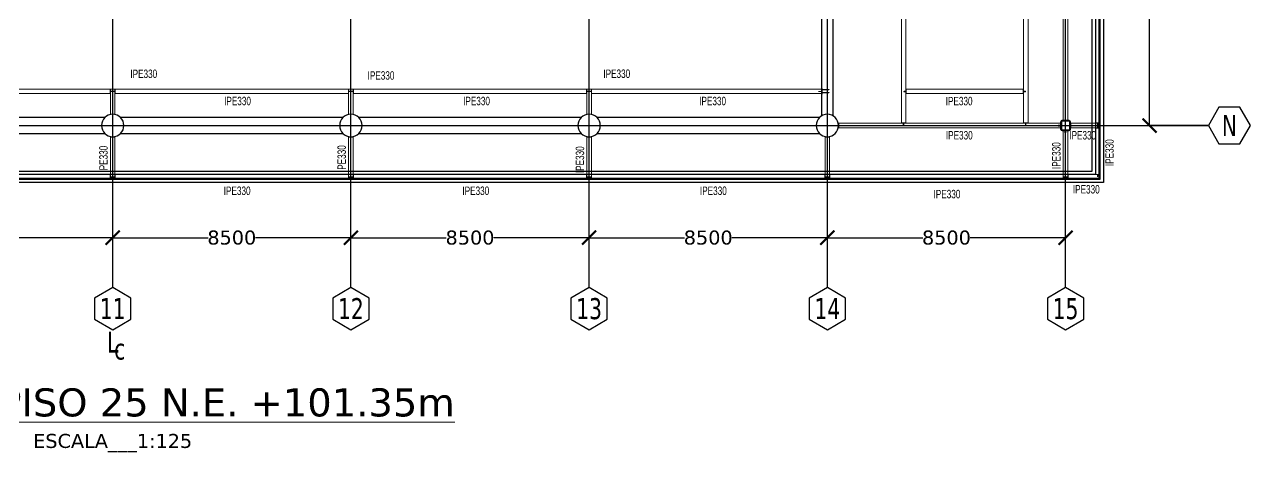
# Model space of a CAD drawing. Header units: millimetres. Extents: x -6598 to 74598, y -11659 to 33736.
# Drawn here: x 30854 to 74598, y -11659 to 3600 of the extents above; entities that cross this region are included whole.
import ezdxf
from ezdxf.enums import TextEntityAlignment as Align

# ---------------------------------------------------------------- set-up
doc = ezdxf.new("R2010")
doc.units = ezdxf.units.MM
for name, color, linetype in [('COTAS', 8, 'Continuous'), ('HCB-EJES', 1, 'Continuous'), ('HCB-PLATINAS', 5, 'Continuous'), ('HCB-ROTULOS', 2, 'Continuous')]:
    doc.layers.add(name, color=color, linetype=linetype)
for name, color, linetype, lineweight in [('E_B_PLACA-1', 6, 'Continuous', 25), ('E_COLUMNAS-1', 1, 'Continuous', 25), ('E_COLUMNAS-4', 1, 'Continuous', 25), ('E_TEXTO', 3, 'Continuous', 9), ('E_VIGAS-1', 5, 'Continuous', 25), ('HCB-TEXT-H1', 6, 'Continuous', 18), ('HCB-TEXT-H2', 4, 'Continuous', 18), ('HCB-VIGAS', 4, 'Continuous', 15), ('HCB_VIGAS', 4, 'Continuous', 25)]:
    doc.layers.add(name, color=color, linetype=linetype, lineweight=lineweight)
doc.styles.add('Arial Narrow_4', font='', dxfattribs={"width": 0.85, "height": 0.3})
doc.styles.add('ROMANT', font='romant.shx', dxfattribs={"width": 0.8})
doc.styles.add('VERDANA', font='verdana.ttf')
doc.styles.get('Arial Narrow_4').set_extended_font_data('Arial Narrow')
doc.dimstyles.new('1.125', dxfattribs={"dimscale": 0, "dimtxt": 500, "dimasz": 500, "dimexe": 4, "dimexo": 4, "dimgap": 15, "dimtad": 0, "dimdec": 0, "dimzin": 4, "dimdsep": 46, "dimtxsty": 'ROMANT', "dimblk": 'ARCHTICK', "dimcen": -10, "dimclrd": 256, "dimclrt": 3, "dimadec": 0, "dimazin": 0, "dimtfac": 1, "dimtdec": 0, "dimtix": 1, "dimtmove": 0, "dimatfit": 0, "dimldrblk": 'OBLIQUE', "dimfxl": 0.05, "dimtolj": 1, "dimtzin": 0, "dimarcsym": 0})

# ---------------------------------------------------------------- blocks, each defined once
blk = doc.blocks.new('EST_FLO_BORDILLO_N24 - EST_FLO_BORDILLO_N24-3382717-_98_00m_N_E_-NIVEL-25-CUBIERTA DOC')
at = {"layer": 'E_B_PLACA-1'}
for p, q in [((-4.963, 138.78), (-4.963, 168.044)), ((-4.933, 138.75), (-4.933, 168.074)), ((-4.813, 168.194), (-4.813, 138.63)), ((-5.213, 139.03), (-5.213, 167.794)), ((-5.093, 167.914), (-5.093, 138.91)), ((-5.017, 140.762), (-5.017, 140.742)), ((-5.017, 140.582), (-5.017, 140.562)), ((-5.01, 140.762), (-5.01, 140.742)), ((-5.01, 140.582), (-5.01, 140.562)), ((-75.391, 138.75), (-4.933, 138.75)), ((-75.361, 138.78), (-4.963, 138.78)), ((-5.093, 138.91), (-75.231, 138.91)), ((-75.111, 139.03), (-5.213, 139.03)), ((-40.242, 138.834), (-40.261, 138.834)), ((-40.242, 138.827), (-40.261, 138.827)), ((-40.062, 138.834), (-40.082, 138.834)), ((-40.062, 138.827), (-40.082, 138.827)), ((-31.742, 138.834), (-31.762, 138.834)), ((-31.742, 138.827), (-31.762, 138.827)), ((-31.562, 138.834), (-31.582, 138.834)), ((-31.562, 138.827), (-31.582, 138.827)), ((-23.242, 138.834), (-23.262, 138.834)), ((-23.242, 138.827), (-23.262, 138.827)), ((-23.062, 138.834), (-23.082, 138.834)), ((-23.062, 138.827), (-23.082, 138.827)), ((-14.742, 138.834), (-14.762, 138.834)), ((-14.742, 138.827), (-14.762, 138.827)), ((-14.562, 138.834), (-14.582, 138.834)), ((-14.562, 138.827), (-14.582, 138.827)), ((-6.242, 138.834), (-6.262, 138.834)), ((-6.242, 138.827), (-6.262, 138.827)), ((-6.062, 138.834), (-6.082, 138.834)), ((-6.062, 138.827), (-6.082, 138.827)), ((-5.017, 138.93), (-5.017, 138.91)), ((-5.01, 138.93), (-5.01, 138.91)), ((-4.813, 138.63), (-75.511, 138.63))]:
    blk.add_line(p, q, dxfattribs=at)
blk = doc.blocks.new('_ArchTick')
at = {"color": 0, "linetype": 'ByBlock', "const_width": 0.15}
blk.add_lwpolyline([(-0.5, -0.5), (0.5, 0.5)], dxfattribs=at)
blk = doc.blocks.new('*D293')
at = {"layer": 'COTAS', "color": 0, "lineweight": -2, "transparency": 16777216}
for p, q in [((25500, -5776), (25500, -3996)), ((34000, -5776), (34000, -3996))]:
    blk.add_line(p, q, dxfattribs=at)
at = {"layer": 'COTAS', "lineweight": -2, "transparency": 16777216}
for p, q in [((25500, -4000), (28904, -4000)), ((34000, -4000), (30596, -4000))]:
    blk.add_line(p, q, dxfattribs=at)
at = {"layer": 'Defpoints', "color": 0, "transparency": 16777216}
for p in [(25500, -4000), (25500, -5780), (34000, -5780)]:
    blk.add_point(p, dxfattribs=at)
at = {"layer": 'COTAS', "lineweight": -2, "transparency": 16777216, "xscale": 500, "yscale": 500, "zscale": 500, "rotation": 180}
blk.add_blockref('_ArchTick', (25500, -4000), dxfattribs=at)
at = {"layer": 'COTAS', "lineweight": -2, "transparency": 16777216, "xscale": 500, "yscale": 500, "zscale": 500}
blk.add_blockref('_ArchTick', (34000, -4000), dxfattribs=at)
at = {"layer": 'COTAS', "color": 3, "transparency": 16777216, "insert": (29750, -4000), "char_height": 500, "attachment_point": 5, "style": 'VERDANA'}
blk.add_mtext('\\A1;8500', dxfattribs=at)
blk = doc.blocks.new('_Oblique')
at = {"color": 0, "linetype": 'ByBlock', "lineweight": -2}
blk.add_line((-0.5, -0.5), (0.5, 0.5), dxfattribs=at)
blk = doc.blocks.new('*D294')
at = {"layer": 'COTAS', "color": 0, "lineweight": -2, "transparency": 16777216}
for p, q in [((34000, -5776), (34000, -3996)), ((42500, -5776), (42500, -3996))]:
    blk.add_line(p, q, dxfattribs=at)
at = {"layer": 'COTAS', "lineweight": -2, "transparency": 16777216}
for p, q in [((34000, -4000), (37404, -4000)), ((42500, -4000), (39096, -4000))]:
    blk.add_line(p, q, dxfattribs=at)
at = {"layer": 'Defpoints', "color": 0, "transparency": 16777216}
for p in [(34000, -4000), (34000, -5780), (42500, -5780)]:
    blk.add_point(p, dxfattribs=at)
at = {"layer": 'COTAS', "lineweight": -2, "transparency": 16777216, "xscale": 500, "yscale": 500, "zscale": 500, "rotation": 180}
blk.add_blockref('_ArchTick', (34000, -4000), dxfattribs=at)
at = {"layer": 'COTAS', "lineweight": -2, "transparency": 16777216, "xscale": 500, "yscale": 500, "zscale": 500}
blk.add_blockref('_ArchTick', (42500, -4000), dxfattribs=at)
at = {"layer": 'COTAS', "color": 3, "transparency": 16777216, "insert": (38250, -4000), "char_height": 500, "attachment_point": 5, "style": 'VERDANA'}
blk.add_mtext('\\A1;8500', dxfattribs=at)
blk = doc.blocks.new('*D295')
at = {"layer": 'COTAS', "color": 0, "lineweight": -2, "transparency": 16777216}
for p, q in [((42500, -5776), (42500, -3996)), ((51000, -5776), (51000, -3996))]:
    blk.add_line(p, q, dxfattribs=at)
at = {"layer": 'COTAS', "lineweight": -2, "transparency": 16777216}
for p, q in [((42500, -4000), (45904, -4000)), ((51000, -4000), (47596, -4000))]:
    blk.add_line(p, q, dxfattribs=at)
at = {"layer": 'Defpoints', "color": 0, "transparency": 16777216}
for p in [(42500, -4000), (42500, -5780), (51000, -5780)]:
    blk.add_point(p, dxfattribs=at)
at = {"layer": 'COTAS', "lineweight": -2, "transparency": 16777216, "xscale": 500, "yscale": 500, "zscale": 500, "rotation": 180}
blk.add_blockref('_ArchTick', (42500, -4000), dxfattribs=at)
at = {"layer": 'COTAS', "lineweight": -2, "transparency": 16777216, "xscale": 500, "yscale": 500, "zscale": 500}
blk.add_blockref('_ArchTick', (51000, -4000), dxfattribs=at)
at = {"layer": 'COTAS', "color": 3, "transparency": 16777216, "insert": (46750, -4000), "char_height": 500, "attachment_point": 5, "style": 'VERDANA'}
blk.add_mtext('\\A1;8500', dxfattribs=at)
blk = doc.blocks.new('*D296')
at = {"layer": 'COTAS', "color": 0, "lineweight": -2, "transparency": 16777216}
for p, q in [((51000, -5776), (51000, -3996)), ((59500, -5776), (59500, -3996))]:
    blk.add_line(p, q, dxfattribs=at)
at = {"layer": 'COTAS', "lineweight": -2, "transparency": 16777216}
for p, q in [((51000, -4000), (54404, -4000)), ((59500, -4000), (56096, -4000))]:
    blk.add_line(p, q, dxfattribs=at)
at = {"layer": 'Defpoints', "color": 0, "transparency": 16777216}
for p in [(51000, -4000), (51000, -5780), (59500, -5780)]:
    blk.add_point(p, dxfattribs=at)
at = {"layer": 'COTAS', "lineweight": -2, "transparency": 16777216, "xscale": 500, "yscale": 500, "zscale": 500, "rotation": 180}
blk.add_blockref('_ArchTick', (51000, -4000), dxfattribs=at)
at = {"layer": 'COTAS', "lineweight": -2, "transparency": 16777216, "xscale": 500, "yscale": 500, "zscale": 500}
blk.add_blockref('_ArchTick', (59500, -4000), dxfattribs=at)
at = {"layer": 'COTAS', "color": 3, "transparency": 16777216, "insert": (55250, -4000), "char_height": 500, "attachment_point": 5, "style": 'VERDANA'}
blk.add_mtext('\\A1;8500', dxfattribs=at)
blk = doc.blocks.new('*D279')
at = {"layer": 'COTAS', "color": 0, "lineweight": -2, "transparency": 16777216}
for p, q in [((73094, 8500), (70996, 8500)), ((73094, 0), (70996, 0))]:
    blk.add_line(p, q, dxfattribs=at)
at = {"layer": 'COTAS', "lineweight": -2, "transparency": 16777216}
for p, q in [((71000, 8500), (71000, 4526)), ((71000, 0), (71000, 3974))]:
    blk.add_line(p, q, dxfattribs=at)
at = {"layer": 'Defpoints', "color": 0, "transparency": 16777216}
for p in [(71000, 8500), (73098, 8500), (73098, 0)]:
    blk.add_point(p, dxfattribs=at)
at = {"layer": 'COTAS', "lineweight": -2, "transparency": 16777216, "xscale": 500, "yscale": 500, "zscale": 500}
for p, rotation in [((71000, 8500), 90), ((71000, 0), 270)]:
    blk.add_blockref('_ArchTick', p, dxfattribs=dict(at, rotation=rotation))
at = {"layer": 'COTAS', "color": 3, "transparency": 16777216, "insert": (71000, 4250), "char_height": 500, "attachment_point": 5, "rotation": 0.01, "style": 'VERDANA'}
blk.add_mtext('\\A1;8500', dxfattribs=at)
blk = doc.blocks.new('*D283')
at = {"layer": 'COTAS', "color": 0, "lineweight": -2, "transparency": 16777216}
for p, q in [((59500, -5776), (59500, -3996)), ((68000, -5776), (68000, -3996))]:
    blk.add_line(p, q, dxfattribs=at)
at = {"layer": 'COTAS', "lineweight": -2, "transparency": 16777216}
for p, q in [((59500, -4000), (62904, -4000)), ((68000, -4000), (64596, -4000))]:
    blk.add_line(p, q, dxfattribs=at)
at = {"layer": 'Defpoints', "color": 0, "transparency": 16777216}
for p in [(68000, -4000), (59500, -5780), (68000, -5780)]:
    blk.add_point(p, dxfattribs=at)
at = {"layer": 'COTAS', "lineweight": -2, "transparency": 16777216, "xscale": 500, "yscale": 500, "zscale": 500, "rotation": 180}
blk.add_blockref('_ArchTick', (59500, -4000), dxfattribs=at)
at = {"layer": 'COTAS', "lineweight": -2, "transparency": 16777216, "xscale": 500, "yscale": 500, "zscale": 500}
blk.add_blockref('_ArchTick', (68000, -4000), dxfattribs=at)
at = {"layer": 'COTAS', "color": 3, "transparency": 16777216, "insert": (63750, -4000), "char_height": 500, "attachment_point": 5, "style": 'VERDANA'}
blk.add_mtext('\\A1;8500', dxfattribs=at)

msp = doc.modelspace()

# ---------------------------------------------------------------- linework, layer by layer
at = {"layer": 'E_COLUMNAS-1'}
for points in [[(68175, 125, 0.3033467), (68144.1, 171.2, 0.0984914), (68125, 175), (67875, 175, 0.0984914), (67855.9, 171.2, 0.0984914), (67839.6, 160.4, 0.0984914), (67828.8, 144.1, 0.0984914), (67825, 125), (67825, -125, 0.4142136), (67875, -175), (68125, -175, 0.4142136), (68175, -125), (68175, 125)], [(67875, -150), (68125, -150, 0.1316525), (68137.5, -146.7, 0.1316525), (68146.7, -137.5, 0.1316525), (68150, -125), (68150, 125, 0.4142136), (68125, 150), (67875, 150, 0.2679492), (67853.3, 137.5, 0.1316525), (67850, 125), (67850, -125, 0.1316525), (67853.3, -137.5, 0.1316525), (67862.5, -146.7, 0.1316525), (67875, -150)]]:
    msp.add_lwpolyline(points, format="xyb", dxfattribs=at)
at = {"layer": 'E_COLUMNAS-4'}
for points in [[(34400, 0, 1), (33600, 0, 1)], [(42900, 0, 1), (42100, 0, 1)], [(51400, 0, 1), (50600, 0, 1)], [(59900, 0, 1), (59100, 0, 1)]]:
    msp.add_lwpolyline(points, format="xyb", close=True, dxfattribs=at)
at = {"layer": 'E_VIGAS-1', "color": 30, "true_color": 0xf26722}
for p, q in [((59700, 25153.6), (59700, 346.4)), ((25764.6, 300), (33735.4, 300)), ((34264.6, 300), (42235.4, 300)), ((42764.6, 300), (50735.4, 300)), ((51264.6, 300), (59235.4, 300)), ((33735.4, -300), (25764.6, -300)), ((42235.4, -300), (34264.6, -300)), ((50735.4, -300), (42764.6, -300)), ((59235.4, -300), (51264.6, -300))]:
    msp.add_line(p, q, dxfattribs=at)
msp.add_lwpolyline([(59300, 346.4), (59300, 7870.3)], dxfattribs=at)
at = {"layer": 'HCB-EJES'}
for p, q in [((34000.1, -5780.2), (34000.1, 31280.5)), ((42500.1, -5780.2), (42500.1, 31280.5)), ((51000.1, -5780.2), (51000.1, 31280.5)), ((59500.1, -5780.2), (59500.1, 31280.5)), ((68000.1, -5780.2), (68000.1, 31280.5)), ((-5098.2, 0), (73098.4, 0))]:
    msp.add_line(p, q, dxfattribs=at)
at = {"layer": 'HCB-PLATINAS', "color": 4}
msp.add_lwpolyline([(59306, 1120), (59306, 1320), (59300, 1320), (59300, 1120)], close=True, dxfattribs=at)
at = {"layer": 'HCB-PLATINAS', "color": 5}
for points in [[(59307.5, 1270.5), (59306, 1274.1), (59307.5, 1277.7), (59308.3, 1279.8), (59314, 1282.1), (59351.5, 1282.1), (59556, 1282.1), (59556, 1266.1), (59351.5, 1266.1), (59314, 1266.1), (59308.3, 1268.5)], [(59307.5, 1170.5), (59306, 1174.1), (59307.5, 1177.7), (59308.3, 1179.8), (59314, 1182.1), (59351.5, 1182.1), (59556, 1182.1), (59556, 1166.1), (59351.5, 1166.1), (59314, 1166.1), (59308.3, 1168.5)]]:
    msp.add_lwpolyline(points, close=True, dxfattribs=at)
at = {"layer": 'HCB-ROTULOS'}
for points in [[(73473.4, -649.5), (74223.4, -649.5), (74598.4, 0), (74223.4, 649.5), (73473.4, 649.5), (73098.4, 0)], [(33350.6, -6905.2), (34000.1, -7280.2), (34649.6, -6905.2), (34649.6, -6155.2), (34000.1, -5780.2), (33350.6, -6155.2)], [(41850.6, -6905.2), (42500.1, -7280.2), (43149.6, -6905.2), (43149.6, -6155.2), (42500.1, -5780.2), (41850.6, -6155.2)], [(50350.6, -6905.2), (51000.1, -7280.2), (51649.6, -6905.2), (51649.6, -6155.2), (51000.1, -5780.2), (50350.6, -6155.2)], [(58850.6, -6905.2), (59500.1, -7280.2), (60149.6, -6905.2), (60149.6, -6155.2), (59500.1, -5780.2), (58850.6, -6155.2)], [(67350.6, -6905.2), (68000.1, -7280.2), (68649.6, -6905.2), (68649.6, -6155.2), (68000.1, -5780.2), (67350.6, -6155.2)]]:
    msp.add_lwpolyline(points, close=True, dxfattribs=at)
at = {"layer": 'HCB-VIGAS'}
for points in [[(62302, 90), (62142, 90), (62142.2, 8032.5), (62302.2, 8032.5)], [(66660, 90), (66500, 90), (66500.2, 8032.5), (66660.2, 8032.5)], [(69228.7, 90), (69068.7, 90), (69068.7, 8032.5), (69228.7, 8032.5)], [(25590, 1140.1), (25590, 1300), (33910, 1300), (33910, 1140.1)], [(33910, 1223.1), (33910, 1216.9), (33986.2, 1216.9), (33986.2, 1223.1)], [(33920, 410), (34080, 410), (34080.2, 1300.1), (33920.2, 1300.1)], [(33996.2, 1206.9), (33996.2, 1216.9), (33920, 1216.9), (33920, 1206.9)], [(34003.8, 1206.9), (34003.8, 1216.9), (34080, 1216.9), (34080, 1206.9)], [(34090, 1223.1), (34090, 1216.9), (34013.8, 1216.9), (34013.8, 1223.1)], [(34090, 1140.1), (34090, 1300), (42410, 1300), (42410, 1140.1)], [(42410, 1223.1), (42410, 1216.9), (42486.2, 1216.9), (42486.2, 1223.1)], [(42419.8, 410), (42579.8, 410), (42580, 1300), (42420, 1300)], [(42496.2, 1206.9), (42496.2, 1216.9), (42420, 1216.9), (42420, 1206.9)], [(42503.8, 1206.9), (42503.8, 1216.9), (42580, 1216.9), (42580, 1206.9)], [(42590, 1223.1), (42590, 1216.9), (42513.8, 1216.9), (42513.8, 1223.1)], [(42590, 1140.1), (42590, 1300), (50910, 1300), (50910, 1140.1)], [(50910, 1223.1), (50910, 1216.9), (50986.2, 1216.9), (50986.2, 1223.1)], [(50920, 410), (51080, 410), (51080.2, 1299.9), (50920.2, 1299.9)], [(50996.2, 1206.9), (50996.2, 1216.9), (50920, 1216.9), (50920, 1206.9)], [(51003.8, 1206.9), (51003.8, 1216.9), (51080, 1216.9), (51080, 1206.9)], [(51090, 1223.1), (51090, 1216.9), (51013.8, 1216.9), (51013.8, 1223.1)], [(51090, 1140.1), (51090, 1300), (59290, 1300), (59290, 1140.1)], [(59300, 1216.2), (59300, 1210.2), (59190, 1210.2), (59190, 1216.2)], [(62225.6, 1204.2), (62225.6, 1214.2), (62301.8, 1214.2), (62301.8, 1204.2)], [(62311.8, 1220.4), (62311.8, 1214.2), (62235.6, 1214.2), (62235.6, 1220.4)], [(62312, 1137.3), (62312, 1297.3), (66489.9, 1297.3), (66489.9, 1137.3)], [(66489.9, 1220.4), (66489.9, 1214.2), (66566.1, 1214.2), (66566.1, 1220.4)], [(66576.1, 1204.2), (66576.1, 1214.2), (66499.9, 1214.2), (66499.9, 1204.2)], [(59910, -80), (59910, 80), (67815, 80), (67815, -80)], [(62218.9, 3.7), (62208.9, 3.7), (62208.9, 80), (62218.9, 80)], [(62218.9, 90), (62225.1, 90), (62225.1, 14.3), (62218.9, 14.3)], [(66576.9, 3.8), (66566.9, 3.8), (66566.9, 80), (66576.9, 80)], [(66576.9, 90), (66583.1, 90), (66583.1, 14.3), (66576.9, 14.3)], [(69145.6, 3.8), (69135.6, 3.8), (69135.6, 80), (69145.6, 80)], [(69145.6, 90), (69151.8, 90), (69151.8, 14.3), (69145.6, 14.3)], [(33919.9, -1912), (34079.9, -1912), (34079.9, -410.1), (33919.9, -410.1)], [(42420, -1912), (42580, -1912), (42580, -410), (42420, -410)], [(50919.9, -1912), (51079.9, -1912), (51079.9, -410.1), (50919.9, -410.1)], [(59420, -1912), (59580, -1912), (59580, -410), (59420, -410)], [(69068.7, -1742), (69228.7, -1742), (69228.7, -90), (69068.7, -90)], [(69145.6, -3.8), (69135.6, -3.8), (69135.6, -80), (69145.6, -80)], [(69145.6, -90), (69151.8, -90), (69151.8, -14.3), (69145.6, -14.3)], [(69145.6, -1742), (69151.8, -1742), (69151.8, -1817.7), (69145.6, -1817.7)], [(25589.9, -1752), (25589.9, -1911.9), (33909.9, -1911.9), (33909.9, -1752)], [(33909.9, -1828.9), (33909.9, -1835.1), (33986.2, -1835.1), (33986.2, -1828.9)], [(33996.2, -1845.1), (33996.2, -1835.1), (33919.9, -1835.1), (33919.9, -1845.1)], [(34003.7, -1845.1), (34003.7, -1835.1), (34079.9, -1835.1), (34079.9, -1845.1)], [(34089.9, -1828.9), (34089.9, -1835.1), (34013.7, -1835.1), (34013.7, -1828.9)], [(34090, -1752), (34090, -1911.9), (42410, -1911.9), (42410, -1752)], [(42410, -1828.9), (42410, -1835.1), (42486.2, -1835.1), (42486.2, -1828.9)], [(42496.2, -1845.1), (42496.2, -1835.1), (42420, -1835.1), (42420, -1845.1)], [(42503.7, -1845.1), (42503.7, -1835.1), (42580, -1835.1), (42580, -1845.1)], [(42590, -1828.9), (42590, -1835.1), (42513.7, -1835.1), (42513.7, -1828.9)], [(42589.9, -1752), (42589.9, -1912), (50909.9, -1912), (50909.9, -1752)], [(50909.9, -1828.9), (50909.9, -1835.1), (50986.2, -1835.1), (50986.2, -1828.9)], [(50996.2, -1845.1), (50996.2, -1835.1), (50919.9, -1835.1), (50919.9, -1845.1)], [(51003.7, -1845.1), (51003.7, -1835.1), (51079.9, -1835.1), (51079.9, -1845.1)], [(51089.9, -1828.9), (51089.9, -1835.1), (51013.7, -1835.1), (51013.7, -1828.9)], [(51090, -1752), (51090, -1912), (59410, -1912), (59410, -1752)], [(59410, -1828.9), (59410, -1835.1), (59486.2, -1835.1), (59486.2, -1828.9)], [(59496.2, -1845.1), (59496.2, -1835.1), (59420, -1835.1), (59420, -1845.1)], [(59503.7, -1845.1), (59503.7, -1835.1), (59580, -1835.1), (59580, -1845.1)], [(59590, -1828.9), (59590, -1835.1), (59513.7, -1835.1), (59513.7, -1828.9)], [(59590, -1752), (59590, -1911.9), (67910, -1911.9), (67910, -1752)], [(67910, -1828.9), (67910, -1835.1), (67986.2, -1835.1), (67986.2, -1828.9)], [(67996.2, -1845.1), (67996.2, -1835.1), (67920, -1835.1), (67920, -1845.1)], [(68003.7, -1845.1), (68003.7, -1835.1), (68080, -1835.1), (68080, -1845.1)], [(68090, -1828.9), (68090, -1835.1), (68013.7, -1835.1), (68013.7, -1828.9)], [(68090, -1752), (68090, -1911.9), (69228.7, -1911.9), (69228.7, -1752)], [(69145.6, -1828.2), (69135.6, -1828.2), (69135.6, -1752), (69145.6, -1752)]]:
    msp.add_lwpolyline(points, close=True, dxfattribs=at)
for points in [[(67919.9, 185), (67920, 7960.1), (68080, 7960.1), (68079.9, 185), (67919.9, 185)], [(68185, -80), (68185, 80), (69228.7, 80), (69228.7, -80), (68185, -80)], [(67920, -185), (68080, -185), (68080, -1911.9), (67920, -1911.9), (67920, -185)]]:
    msp.add_lwpolyline(points, dxfattribs=at)
at = {"layer": 'HCB_VIGAS'}
for points in [[(67996.1, 175), (67996.1, 260.7), (67986.1, 260.7), (67986.1, 175), (67996.1, 175)], [(67739.3, -13.8), (67825, -13.8), (67825, -3.8), (67739.3, -3.8), (67739.3, -13.8)], [(67996.2, -175), (67996.2, -260.7), (67986.2, -260.7), (67986.2, -175), (67996.2, -175)], [(68260.7, -13.8), (68175, -13.8), (68175, -3.8), (68260.7, -3.8), (68260.7, -13.8)]]:
    msp.add_lwpolyline(points, dxfattribs=at)

# ---------------------------------------------------------------- block references
at = {"layer": 'E_B_PLACA-1', "xscale": 1000, "yscale": 1000, "zscale": 1000}
msp.add_blockref('EST_FLO_BORDILLO_N24 - EST_FLO_BORDILLO_N24-3382717-_98_00m_N_E_-NIVEL-25-CUBIERTA DOC', (74162.1, -140662.4), dxfattribs=at)

# ---------------------------------------------------------------- texts
at = {"layer": 'E_TEXTO', "char_height": 300, "width": 1206.139, "attachment_point": 1, "style": 'Arial Narrow_4'}
for insert in [(34630, 1993.4), (43095.3, 1934), (51507.3, 1996.7), (37975.6, 1023.5), (46503.8, 1023.4), (54928.2, 1023.3), (63723.6, 1020.6), (63728.3, -196.7), (68132.9, -196.7), (37962.6, -2177.4), (46477.9, -2177.4), (54954.1, -2177.3), (68260.2, -2123.3)]:
    msp.add_mtext('IPE330', dxfattribs=dict(at, insert=insert))
for insert, rotation in [((33520.7, -1680.1), 90), ((42020.7, -1661.2), 90), ((50520.7, -1700.2), 90), ((67520.7, -1553.5), 90), ((69417.9, -1449), 90), ((63289.2, -2295.5), 0.00003)]:
    msp.add_mtext('IPE330', dxfattribs=dict(at, insert=insert, rotation=rotation))
at = {"layer": 'HCB-ROTULOS', "color": 4, "style": 'VERDANA', "width": 0.7}
for s, p in [('N', (73847, 0)), ('11', (34000.1, -6530.2)), ('12', (42500.1, -6530.2)), ('13', (51000.1, -6530.2)), ('14', (59500.1, -6530.2)), ('15', (68000.1, -6530.2)), ('L', (34000.1, -7720.9)), ('c', (34250.4, -7971.1))]:
    msp.add_text(s, height=750, dxfattribs=at).set_placement(p, align=Align.MIDDLE_CENTER)
at = {"layer": 'HCB-TEXT-H1', "style": 'VERDANA'}
msp.add_text('%%UPLANTA DE PISO 25 N.E. +101.35m', height=1000, dxfattribs=at).set_placement((34000.1, -9872.7), align=Align.MIDDLE_CENTER)
at = {"layer": 'HCB-TEXT-H2', "style": 'VERDANA'}
msp.add_text('ESCALA___1:125', height=500, dxfattribs=at).set_placement((34000.1, -11247.1), align=Align.MIDDLE_CENTER)

# ---------------------------------------------------------------- dimensions: what is measured, and where the dimension line sits
at = {"layer": 'COTAS'}
dim = msp.add_linear_dim(base=(71000.1, 8500), p1=(73098.4, 0), p2=(73098.4, 8500), angle=270, dimstyle='1.125', override={"dimscale": 1, "dimtxsty": 'VERDANA'}, dxfattribs=at)
dim.commit()
dim.dimension.update_dxf_attribs({"geometry": '*D279', "text_midpoint": (71000.1, 4250), "text_rotation": 0.01})
for base, p1, p2, picture, middle in [((25500.1, -4000), (34000.1, -5780.2), (25500.1, -5780.2), '*D293', (29750.1, -4000)), ((34000.1, -4000), (42500.1, -5780.2), (34000.1, -5780.2), '*D294', (38250.1, -4000)), ((42500.1, -4000), (51000.1, -5780.2), (42500.1, -5780.2), '*D295', (46750.1, -4000)), ((51000.1, -4000), (59500.1, -5780.2), (51000.1, -5780.2), '*D296', (55250.1, -4000))]:
    dim = msp.add_linear_dim(base=base, p1=p1, p2=p2, dimstyle='1.125', override={"dimscale": 1, "dimtxsty": 'VERDANA'}, dxfattribs=at)
    dim.commit()
    dim.dimension.update_dxf_attribs({"geometry": picture, "text_midpoint": middle})
dim = msp.add_linear_dim(base=(68000.1, -4000), p1=(59500.1, -5780.2), p2=(68000.1, -5780.2), angle=180, dimstyle='1.125', override={"dimscale": 1, "dimtxsty": 'VERDANA'}, dxfattribs=at)
dim.commit()
dim.dimension.update_dxf_attribs({"geometry": '*D283', "text_midpoint": (63750.1, -4000)})

doc.saveas('drawing.dxf')
